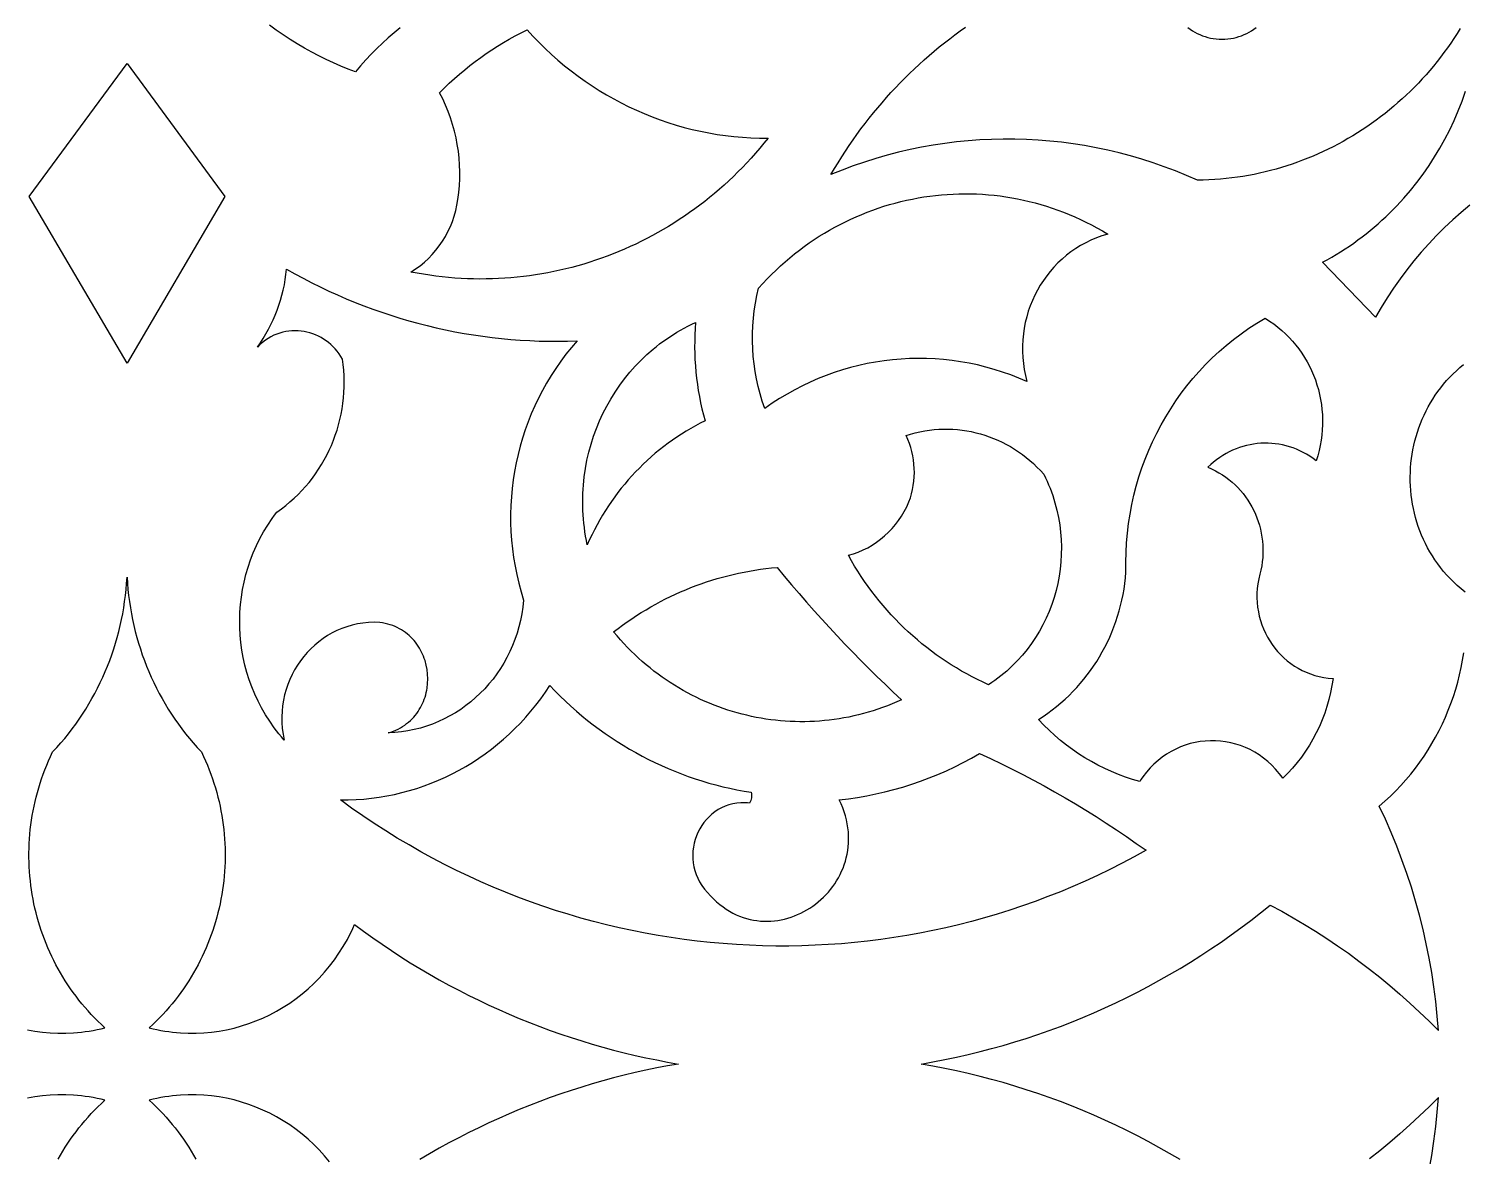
# Model space of a CAD drawing. Extents: x 1908 to 3442, y -299 to 721.
# Drawn here: x 3222.5 to 3283.7, y 213.5 to 261.6 of the extents above; entities that cross this region are included whole.
import ezdxf

# ---------------------------------------------------------------- set-up
doc = ezdxf.new("R2010")
doc.units = 0
doc.layers.add('BITMAP_LAYER', color=18, linetype='CONTINUOUS')

msp = doc.modelspace()

# ---------------------------------------------------------------- linework, layer by layer
at = {"layer": 'BITMAP_LAYER'}
msp.add_lwpolyline([(3226.678, 292.446, 0.414214), (3151.678, 217.446, 0.414214), (3226.678, 142.446, 0.414214), (3301.678, 217.446, 0.414214)], format="xyb", close=True, dxfattribs=at)
for points in [[(3238.334, 261.64), (3238.075, 261.429), (3237.821, 261.211), (3237.573, 260.986), (3237.33, 260.755), (3237.093, 260.517), (3236.861, 260.273), (3236.636, 260.022), (3236.416, 259.766), (3236.109, 259.883), (3235.799, 260.009), (3235.488, 260.145), (3235.177, 260.289), (3234.865, 260.443), (3234.555, 260.606), (3234.246, 260.777), (3233.94, 260.957), (3233.636, 261.145), (3233.337, 261.341), (3233.042, 261.545), (3232.752, 261.757)], [(3283.534, 261.61), (3283.403, 261.4), (3283.269, 261.192), (3283.132, 260.988), (3282.991, 260.787), (3282.847, 260.588), (3282.7, 260.393), (3282.55, 260.201), (3282.397, 260.011), (3282.24, 259.825), (3282.081, 259.642), (3281.918, 259.462), (3281.753, 259.285), (3281.585, 259.111), (3281.414, 258.941), (3281.241, 258.773), (3281.064, 258.61), (3280.885, 258.449), (3280.703, 258.292), (3280.519, 258.138), (3280.333, 257.988), (3280.143, 257.841), (3279.952, 257.698), (3279.758, 257.558), (3279.561, 257.421), (3279.363, 257.289), (3279.162, 257.16), (3278.959, 257.034), (3278.753, 256.913), (3278.546, 256.795), (3278.337, 256.681), (3278.126, 256.57), (3277.912, 256.464), (3277.697, 256.361), (3277.48, 256.262), (3277.261, 256.167), (3277.041, 256.076), (3276.818, 255.989), (3276.594, 255.906), (3276.369, 255.827), (3276.142, 255.753), (3275.913, 255.682), (3275.683, 255.615), (3275.451, 255.553), (3275.218, 255.495), (3274.984, 255.441), (3274.748, 255.391), (3274.512, 255.346), (3274.274, 255.305), (3274.034, 255.268), (3273.794, 255.236), (3273.553, 255.208), (3273.311, 255.185), (3273.068, 255.166), (3272.824, 255.152), (3272.579, 255.143), (3272.333, 255.138), (3271.865, 255.342), (3271.394, 255.534), (3270.919, 255.714), (3270.442, 255.881), (3269.961, 256.035), (3269.477, 256.176), (3268.991, 256.305), (3268.503, 256.421), (3268.012, 256.524), (3267.52, 256.615), (3267.026, 256.692), (3266.531, 256.757), (3266.035, 256.81), (3265.538, 256.85), (3265.04, 256.877), (3264.542, 256.891), (3264.043, 256.892), (3263.545, 256.881), (3263.047, 256.857), (3262.549, 256.82), (3262.052, 256.771), (3261.556, 256.709), (3261.062, 256.634), (3260.569, 256.546), (3260.077, 256.446), (3259.587, 256.332), (3259.1, 256.206), (3258.615, 256.068), (3258.132, 255.916), (3257.652, 255.752), (3257.176, 255.575), (3256.702, 255.385), (3256.851, 255.637), (3257.003, 255.887), (3257.158, 256.134), (3257.316, 256.379), (3257.478, 256.62), (3257.642, 256.859), (3257.81, 257.095), (3257.981, 257.328), (3258.155, 257.558), (3258.332, 257.785), (3258.512, 258.009), (3258.695, 258.23), (3258.881, 258.448), (3259.069, 258.664), (3259.261, 258.876), (3259.455, 259.085), (3259.652, 259.291), (3259.852, 259.494), (3260.054, 259.693), (3260.259, 259.89), (3260.467, 260.083), (3260.677, 260.273), (3260.89, 260.46), (3261.105, 260.643), (3261.322, 260.824), (3261.543, 261.001), (3261.765, 261.174), (3261.99, 261.344), (3262.217, 261.511), (3262.446, 261.675)], [(3271.923, 261.653), (3272.019, 261.582), (3272.118, 261.517), (3272.22, 261.456), (3272.325, 261.4), (3272.432, 261.35), (3272.543, 261.305), (3272.656, 261.265), (3272.772, 261.231), (3272.889, 261.203), (3273.009, 261.181), (3273.131, 261.165), (3273.255, 261.155), (3273.38, 261.152), (3273.505, 261.155), (3273.629, 261.165), (3273.751, 261.181), (3273.871, 261.203), (3273.988, 261.231), (3274.104, 261.265), (3274.217, 261.305), (3274.328, 261.35), (3274.435, 261.4), (3274.54, 261.456), (3274.642, 261.517), (3274.741, 261.582), (3274.837, 261.653)], [(3283.948, 254.078), (3283.579, 253.77), (3283.219, 253.452), (3282.868, 253.122), (3282.528, 252.783), (3282.197, 252.433), (3281.876, 252.073), (3281.565, 251.703), (3281.265, 251.324), (3280.976, 250.935), (3280.697, 250.538), (3280.43, 250.131), (3280.174, 249.716), (3279.93, 249.293), (3277.665, 251.639), (3277.862, 251.747), (3278.057, 251.858), (3278.25, 251.972), (3278.44, 252.089), (3278.627, 252.21), (3278.813, 252.334), (3278.995, 252.461), (3279.175, 252.591), (3279.353, 252.724), (3279.528, 252.86), (3279.7, 252.999), (3279.87, 253.14), (3280.037, 253.285), (3280.202, 253.432), (3280.364, 253.583), (3280.523, 253.735), (3280.832, 254.049), (3281.131, 254.373), (3281.418, 254.706), (3281.694, 255.05), (3281.957, 255.402), (3282.209, 255.764), (3282.448, 256.134), (3282.675, 256.512), (3282.89, 256.898), (3283.091, 257.291), (3283.28, 257.692), (3283.455, 258.099), (3283.617, 258.513), (3283.765, 258.933)], [(3283.746, 237.576), (3283.578, 237.713), (3283.416, 237.854), (3283.26, 237.999), (3283.111, 238.149), (3282.968, 238.302), (3282.832, 238.458), (3282.702, 238.619), (3282.578, 238.782), (3282.461, 238.949), (3282.35, 239.118), (3282.245, 239.291), (3282.147, 239.466), (3282.055, 239.643), (3281.969, 239.823), (3281.889, 240.005), (3281.816, 240.188), (3281.748, 240.374), (3281.687, 240.561), (3281.632, 240.75), (3281.583, 240.94), (3281.54, 241.132), (3281.503, 241.324), (3281.472, 241.517), (3281.447, 241.711), (3281.428, 241.905), (3281.415, 242.1), (3281.408, 242.294), (3281.407, 242.489), (3281.412, 242.684), (3281.422, 242.878), (3281.439, 243.072), (3281.461, 243.265), (3281.489, 243.457), (3281.523, 243.648), (3281.562, 243.839), (3281.608, 244.028), (3281.659, 244.215), (3281.715, 244.401), (3281.778, 244.585), (3281.846, 244.767), (3281.919, 244.947), (3281.998, 245.124), (3282.083, 245.299), (3282.173, 245.472), (3282.269, 245.641), (3282.37, 245.808), (3282.477, 245.972), (3282.589, 246.132), (3282.707, 246.289), (3282.83, 246.443), (3282.959, 246.592), (3283.092, 246.738), (3283.232, 246.879), (3283.376, 247.016), (3283.526, 247.149), (3283.681, 247.278)], [(3222.429, 218.908), (3222.751, 218.85), (3223.076, 218.806), (3223.403, 218.776), (3223.733, 218.761), (3224.065, 218.761), (3224.398, 218.776), (3224.732, 218.807), (3224.899, 218.828), (3225.066, 218.853), (3225.234, 218.882), (3225.401, 218.915), (3225.568, 218.952), (3225.735, 218.993), (3225.585, 219.132), (3225.437, 219.273), (3225.293, 219.417), (3225.153, 219.564), (3225.015, 219.713), (3224.882, 219.865), (3224.752, 220.019), (3224.625, 220.176), (3224.502, 220.335), (3224.383, 220.496), (3224.267, 220.659), (3224.154, 220.825), (3224.045, 220.992), (3223.94, 221.161), (3223.838, 221.333), (3223.74, 221.506), (3223.646, 221.681), (3223.555, 221.858), (3223.468, 222.036), (3223.384, 222.216), (3223.304, 222.397), (3223.228, 222.58), (3223.155, 222.765), (3223.087, 222.951), (3223.022, 223.138), (3222.96, 223.326), (3222.902, 223.515), (3222.849, 223.706), (3222.798, 223.897), (3222.752, 224.09), (3222.709, 224.283), (3222.671, 224.477), (3222.636, 224.672), (3222.604, 224.868), (3222.577, 225.064), (3222.554, 225.261), (3222.534, 225.459), (3222.518, 225.657), (3222.506, 225.855), (3222.498, 226.054), (3222.494, 226.252), (3222.494, 226.452), (3222.498, 226.651), (3222.506, 226.85), (3222.517, 227.049), (3222.533, 227.249), (3222.552, 227.448), (3222.576, 227.647), (3222.604, 227.846), (3222.635, 228.044), (3222.671, 228.242), (3222.71, 228.44), (3222.754, 228.637), (3222.802, 228.833), (3222.854, 229.029), (3222.91, 229.225), (3222.97, 229.419), (3223.034, 229.613), (3223.102, 229.806), (3223.174, 229.998), (3223.251, 230.189), (3223.332, 230.378), (3223.416, 230.567), (3223.505, 230.755), (3223.681, 230.944), (3223.852, 231.138), (3224.018, 231.335), (3224.18, 231.535), (3224.337, 231.739), (3224.489, 231.947), (3224.637, 232.157), (3224.78, 232.371), (3224.918, 232.587), (3225.051, 232.807), (3225.18, 233.03), (3225.303, 233.255), (3225.421, 233.483), (3225.535, 233.714), (3225.643, 233.947), (3225.747, 234.183), (3225.845, 234.421), (3225.938, 234.661), (3226.026, 234.903), (3226.108, 235.148), (3226.186, 235.394), (3226.258, 235.642), (3226.324, 235.893), (3226.385, 236.144), (3226.441, 236.398), (3226.492, 236.653), (3226.537, 236.909), (3226.576, 237.167), (3226.61, 237.426), (3226.638, 237.686), (3226.66, 237.947), (3226.678, 238.209), (3226.695, 237.947), (3226.718, 237.686), (3226.746, 237.426), (3226.78, 237.167), (3226.819, 236.909), (3226.864, 236.653), (3226.914, 236.398), (3226.97, 236.144), (3227.031, 235.893), (3227.098, 235.642), (3227.17, 235.394), (3227.247, 235.148), (3227.33, 234.903), (3227.418, 234.661), (3227.511, 234.421), (3227.609, 234.183), (3227.712, 233.947), (3227.821, 233.714), (3227.934, 233.483), (3228.053, 233.255), (3228.176, 233.03), (3228.304, 232.807), (3228.437, 232.587), (3228.576, 232.371), (3228.718, 232.157), (3228.866, 231.947), (3229.018, 231.739), (3229.176, 231.535), (3229.337, 231.335), (3229.504, 231.138), (3229.675, 230.944), (3229.85, 230.755), (3229.939, 230.567), (3230.024, 230.378), (3230.105, 230.189), (3230.181, 229.998), (3230.254, 229.806), (3230.322, 229.613), (3230.386, 229.419), (3230.446, 229.225), (3230.502, 229.029), (3230.554, 228.833), (3230.601, 228.637), (3230.645, 228.44), (3230.685, 228.242), (3230.72, 228.044), (3230.752, 227.846), (3230.78, 227.647), (3230.803, 227.448), (3230.823, 227.249), (3230.838, 227.049), (3230.85, 226.85), (3230.858, 226.651), (3230.862, 226.452), (3230.861, 226.252), (3230.857, 226.054), (3230.849, 225.855), (3230.837, 225.657), (3230.822, 225.459), (3230.802, 225.261), (3230.778, 225.064), (3230.751, 224.868), (3230.72, 224.672), (3230.685, 224.477), (3230.646, 224.283), (3230.604, 224.09), (3230.557, 223.897), (3230.507, 223.706), (3230.453, 223.515), (3230.395, 223.326), (3230.334, 223.138), (3230.269, 222.951), (3230.2, 222.765), (3230.128, 222.58), (3230.051, 222.397), (3229.971, 222.216), (3229.888, 222.036), (3229.801, 221.858), (3229.71, 221.681), (3229.615, 221.506), (3229.517, 221.333), (3229.416, 221.161), (3229.31, 220.992), (3229.201, 220.825), (3229.089, 220.659), (3228.973, 220.496), (3228.853, 220.335), (3228.73, 220.176), (3228.604, 220.019), (3228.474, 219.865), (3228.34, 219.713), (3228.203, 219.564), (3228.062, 219.417), (3227.918, 219.273), (3227.771, 219.132), (3227.62, 218.993), (3227.787, 218.952), (3227.954, 218.915), (3228.122, 218.882), (3228.289, 218.853), (3228.456, 218.828), (3228.624, 218.807), (3228.958, 218.776), (3229.291, 218.761), (3229.622, 218.761), (3229.952, 218.776), (3230.28, 218.806), (3230.605, 218.85), (3230.927, 218.908), (3231.245, 218.981), (3231.56, 219.068), (3231.87, 219.168), (3232.175, 219.281), (3232.476, 219.408), (3232.77, 219.548), (3233.059, 219.701), (3233.341, 219.867), (3233.617, 220.045), (3233.885, 220.235), (3234.145, 220.437), (3234.398, 220.651), (3234.642, 220.876), (3234.877, 221.113), (3235.102, 221.361), (3235.318, 221.62), (3235.523, 221.889), (3235.718, 222.169), (3235.902, 222.46), (3236.074, 222.76), (3236.156, 222.914), (3236.234, 223.071), (3236.31, 223.229), (3236.383, 223.391), (3236.77, 223.105), (3237.161, 222.825), (3237.555, 222.551), (3237.953, 222.284), (3238.354, 222.023), (3238.758, 221.768), (3239.166, 221.52), (3239.577, 221.278), (3239.991, 221.042), (3240.408, 220.813), (3240.828, 220.59), (3241.251, 220.374), (3241.676, 220.165), (3242.104, 219.961), (3242.535, 219.765), (3242.969, 219.575), (3243.405, 219.391), (3243.843, 219.214), (3244.284, 219.044), (3244.727, 218.88), (3245.173, 218.723), (3245.62, 218.573), (3246.07, 218.43), (3246.522, 218.293), (3246.975, 218.163), (3247.431, 218.04), (3247.888, 217.924), (3248.347, 217.815), (3248.807, 217.712), (3249.27, 217.617), (3249.733, 217.528), (3250.198, 217.446), (3249.733, 217.364), (3249.27, 217.276), (3248.807, 217.18), (3248.347, 217.078), (3247.888, 216.969), (3247.431, 216.852), (3246.975, 216.729), (3246.522, 216.599), (3246.07, 216.463), (3245.62, 216.319), (3245.173, 216.169), (3244.727, 216.012), (3244.284, 215.849), (3243.843, 215.679), (3243.405, 215.502), (3242.969, 215.318), (3242.535, 215.128), (3242.104, 214.931), (3241.676, 214.728), (3241.251, 214.518), (3240.828, 214.302), (3240.408, 214.08), (3239.991, 213.85), (3239.577, 213.615), (3239.166, 213.373)], [(3271.589, 213.371), (3271.142, 213.633), (3270.691, 213.889), (3270.237, 214.137), (3269.779, 214.377), (3269.318, 214.609), (3268.854, 214.834), (3268.386, 215.051), (3267.916, 215.26), (3267.442, 215.462), (3266.965, 215.656), (3266.486, 215.841), (3266.004, 216.019), (3265.519, 216.189), (3265.031, 216.351), (3264.541, 216.505), (3264.049, 216.651), (3263.555, 216.789), (3263.058, 216.919), (3262.559, 217.041), (3262.059, 217.154), (3261.556, 217.26), (3261.052, 217.357), (3260.545, 217.446), (3261.052, 217.536), (3261.556, 217.633), (3262.059, 217.738), (3262.559, 217.852), (3263.058, 217.974), (3263.555, 218.103), (3264.049, 218.241), (3264.541, 218.387), (3265.031, 218.541), (3265.519, 218.703), (3266.004, 218.873), (3266.486, 219.051), (3266.965, 219.237), (3267.442, 219.431), (3267.916, 219.632), (3268.386, 219.842), (3268.854, 220.059), (3269.318, 220.283), (3269.779, 220.516), (3270.237, 220.756), (3270.691, 221.004), (3271.142, 221.259), (3271.589, 221.522), (3272.032, 221.793), (3272.472, 222.071), (3272.907, 222.356), (3273.339, 222.649), (3273.766, 222.949), (3274.189, 223.257), (3274.608, 223.572), (3275.023, 223.894), (3275.433, 224.224), (3275.926, 223.959), (3276.414, 223.684), (3276.897, 223.4), (3277.374, 223.106), (3277.845, 222.803), (3278.31, 222.49), (3278.769, 222.168), (3279.222, 221.837), (3279.669, 221.497), (3280.109, 221.148), (3280.543, 220.79), (3280.97, 220.423), (3281.39, 220.047), (3281.803, 219.663), (3282.209, 219.27), (3282.608, 218.869), (3282.559, 219.493), (3282.495, 220.116), (3282.416, 220.735), (3282.323, 221.352), (3282.215, 221.966), (3282.092, 222.577), (3281.955, 223.184), (3281.804, 223.788), (3281.638, 224.388), (3281.458, 224.983), (3281.264, 225.573), (3281.056, 226.159), (3280.834, 226.74), (3280.598, 227.315), (3280.348, 227.884), (3280.084, 228.448), (3280.327, 228.658), (3280.562, 228.876), (3280.79, 229.1), (3281.011, 229.33), (3281.224, 229.567), (3281.429, 229.81), (3281.626, 230.06), (3281.815, 230.314), (3281.996, 230.574), (3282.169, 230.84), (3282.334, 231.11), (3282.491, 231.386), (3282.639, 231.666), (3282.779, 231.95), (3282.91, 232.238), (3283.032, 232.531), (3283.146, 232.827), (3283.251, 233.127), (3283.347, 233.43), (3283.434, 233.736), (3283.512, 234.045), (3283.581, 234.357), (3283.64, 234.672), (3283.691, 234.988)], [(3223.74, 213.387), (3223.838, 213.56), (3223.94, 213.731), (3224.045, 213.901), (3224.154, 214.068), (3224.267, 214.234), (3224.383, 214.397), (3224.502, 214.558), (3224.625, 214.717), (3224.752, 214.873), (3224.882, 215.028), (3225.015, 215.179), (3225.153, 215.329), (3225.293, 215.475), (3225.437, 215.62), (3225.585, 215.761), (3225.735, 215.9), (3225.568, 215.941), (3225.401, 215.978), (3225.234, 216.011), (3225.066, 216.04), (3224.899, 216.065), (3224.732, 216.086), (3224.398, 216.116), (3224.065, 216.132), (3223.733, 216.132), (3223.403, 216.117), (3223.076, 216.087), (3222.751, 216.043), (3222.429, 215.984)], [(3235.318, 213.273), (3235.102, 213.532), (3234.877, 213.78), (3234.642, 214.017), (3234.398, 214.242), (3234.145, 214.456), (3233.885, 214.658), (3233.617, 214.848), (3233.341, 215.026), (3233.059, 215.192), (3232.77, 215.344), (3232.476, 215.484), (3232.175, 215.611), (3231.87, 215.725), (3231.56, 215.825), (3231.245, 215.912), (3230.927, 215.984), (3230.605, 216.043), (3230.28, 216.087), (3229.952, 216.117), (3229.622, 216.132), (3229.291, 216.132), (3228.958, 216.116), (3228.624, 216.086), (3228.456, 216.065), (3228.289, 216.04), (3228.122, 216.011), (3227.954, 215.978), (3227.787, 215.941), (3227.62, 215.9), (3227.771, 215.761), (3227.918, 215.62), (3228.062, 215.475), (3228.203, 215.329), (3228.34, 215.179), (3228.474, 215.028), (3228.604, 214.873), (3228.73, 214.717), (3228.853, 214.558), (3228.973, 214.397), (3229.089, 214.234), (3229.201, 214.068), (3229.31, 213.901), (3229.416, 213.731), (3229.517, 213.56), (3229.615, 213.387)], [(3282.215, 212.926), (3282.323, 213.541), (3282.416, 214.158), (3282.495, 214.777), (3282.559, 215.399), (3282.608, 216.023), (3282.209, 215.622), (3281.803, 215.23), (3281.39, 214.845), (3280.97, 214.47), (3280.543, 214.103), (3280.109, 213.745), (3279.669, 213.396)]]:
    msp.add_lwpolyline(points, dxfattribs=at)
for points in [[(3243.992, 261.283), (3244.25, 261.016), (3244.513, 260.757), (3244.782, 260.506), (3245.057, 260.262), (3245.338, 260.026), (3245.624, 259.799), (3245.915, 259.579), (3246.211, 259.368), (3246.511, 259.165), (3246.817, 258.97), (3247.127, 258.783), (3247.441, 258.605), (3247.76, 258.436), (3248.082, 258.275), (3248.409, 258.123), (3248.739, 257.979), (3249.073, 257.845), (3249.41, 257.719), (3249.75, 257.603), (3250.093, 257.495), (3250.439, 257.396), (3250.787, 257.307), (3251.139, 257.227), (3251.492, 257.157), (3251.848, 257.096), (3252.206, 257.044), (3252.565, 257.002), (3252.926, 256.97), (3253.289, 256.947), (3253.653, 256.934), (3254.018, 256.931), (3253.844, 256.715), (3253.667, 256.502), (3253.487, 256.293), (3253.304, 256.087), (3253.118, 255.885), (3252.928, 255.687), (3252.736, 255.493), (3252.542, 255.302), (3252.344, 255.115), (3252.144, 254.932), (3251.941, 254.753), (3251.735, 254.577), (3251.527, 254.405), (3251.317, 254.238), (3251.104, 254.074), (3250.888, 253.914), (3250.671, 253.758), (3250.451, 253.606), (3250.229, 253.458), (3250.004, 253.313), (3249.778, 253.173), (3249.549, 253.037), (3249.318, 252.905), (3249.086, 252.777), (3248.851, 252.653), (3248.615, 252.534), (3248.377, 252.418), (3248.137, 252.307), (3247.896, 252.199), (3247.652, 252.096), (3247.408, 251.997), (3247.161, 251.903), (3246.913, 251.812), (3246.664, 251.726), (3246.414, 251.644), (3246.162, 251.567), (3245.908, 251.493), (3245.654, 251.424), (3245.398, 251.36), (3245.142, 251.3), (3244.884, 251.244), (3244.625, 251.193), (3244.365, 251.146), (3244.105, 251.104), (3243.843, 251.066), (3243.581, 251.032), (3243.318, 251.004), (3243.054, 250.979), (3242.79, 250.96), (3242.525, 250.944), (3242.259, 250.934), (3241.993, 250.928), (3241.727, 250.927), (3241.46, 250.93), (3241.193, 250.938), (3240.926, 250.951), (3240.659, 250.968), (3240.391, 250.991), (3240.123, 251.018), (3239.855, 251.05), (3239.587, 251.086), (3239.32, 251.128), (3239.052, 251.174), (3238.784, 251.225), (3238.985, 251.354), (3239.177, 251.494), (3239.36, 251.645), (3239.534, 251.805), (3239.698, 251.974), (3239.853, 252.153), (3239.997, 252.34), (3240.131, 252.535), (3240.255, 252.737), (3240.367, 252.947), (3240.467, 253.162), (3240.556, 253.384), (3240.634, 253.612), (3240.698, 253.844), (3240.75, 254.081), (3240.789, 254.323), (3240.828, 254.616), (3240.854, 254.911), (3240.868, 255.205), (3240.871, 255.499), (3240.862, 255.792), (3240.841, 256.085), (3240.809, 256.376), (3240.765, 256.665), (3240.71, 256.952), (3240.643, 257.237), (3240.565, 257.519), (3240.476, 257.798), (3240.375, 258.073), (3240.264, 258.344), (3240.141, 258.611), (3240.007, 258.873), (3240.214, 259.078), (3240.424, 259.278), (3240.639, 259.473), (3240.857, 259.664), (3241.079, 259.85), (3241.304, 260.03), (3241.533, 260.206), (3241.766, 260.377), (3242.002, 260.543), (3242.241, 260.704), (3242.483, 260.86), (3242.729, 261.01), (3242.977, 261.155), (3243.229, 261.295), (3243.484, 261.429), (3243.741, 261.558)], [(3230.853, 254.443), (3226.678, 247.332), (3222.502, 254.443), (3226.678, 260.119)], [(3262.661, 254.561), (3262.912, 254.553), (3263.163, 254.54), (3263.413, 254.522), (3263.664, 254.498), (3263.914, 254.468), (3264.164, 254.433), (3264.413, 254.393), (3264.662, 254.346), (3264.911, 254.295), (3265.158, 254.238), (3265.405, 254.175), (3265.651, 254.106), (3265.896, 254.032), (3266.14, 253.953), (3266.383, 253.868), (3266.625, 253.777), (3266.865, 253.68), (3267.105, 253.578), (3267.342, 253.47), (3267.578, 253.356), (3267.813, 253.237), (3268.045, 253.112), (3268.276, 252.981), (3268.505, 252.845), (3268.26, 252.77), (3268.022, 252.684), (3267.79, 252.586), (3267.566, 252.477), (3267.349, 252.358), (3267.139, 252.228), (3266.937, 252.088), (3266.743, 251.938), (3266.557, 251.779), (3266.38, 251.612), (3266.211, 251.436), (3266.052, 251.253), (3265.901, 251.062), (3265.76, 250.864), (3265.628, 250.659), (3265.506, 250.448), (3265.394, 250.231), (3265.292, 250.008), (3265.2, 249.781), (3265.119, 249.549), (3265.049, 249.313), (3264.991, 249.073), (3264.943, 248.829), (3264.907, 248.583), (3264.883, 248.333), (3264.871, 248.082), (3264.871, 247.829), (3264.883, 247.575), (3264.908, 247.319), (3264.946, 247.063), (3264.997, 246.807), (3265.062, 246.551), (3264.716, 246.7), (3264.368, 246.836), (3264.017, 246.96), (3263.663, 247.072), (3263.307, 247.172), (3262.949, 247.26), (3262.59, 247.336), (3262.229, 247.4), (3261.867, 247.452), (3261.505, 247.493), (3261.142, 247.521), (3260.778, 247.537), (3260.415, 247.541), (3260.052, 247.534), (3259.689, 247.515), (3259.327, 247.484), (3258.967, 247.441), (3258.607, 247.387), (3258.25, 247.32), (3257.894, 247.243), (3257.541, 247.153), (3257.19, 247.052), (3256.842, 246.94), (3256.497, 246.815), (3256.155, 246.68), (3255.817, 246.533), (3255.483, 246.374), (3255.153, 246.204), (3254.827, 246.022), (3254.506, 245.83), (3254.19, 245.625), (3253.879, 245.41), (3253.773, 245.719), (3253.679, 246.031), (3253.596, 246.346), (3253.526, 246.664), (3253.467, 246.984), (3253.42, 247.305), (3253.386, 247.628), (3253.363, 247.952), (3253.352, 248.277), (3253.354, 248.602), (3253.367, 248.927), (3253.393, 249.251), (3253.43, 249.575), (3253.48, 249.897), (3253.542, 250.218), (3253.616, 250.537), (3253.796, 250.737), (3253.98, 250.932), (3254.167, 251.122), (3254.358, 251.307), (3254.551, 251.488), (3254.748, 251.663), (3254.948, 251.833), (3255.15, 251.998), (3255.356, 252.159), (3255.564, 252.314), (3255.775, 252.464), (3255.988, 252.609), (3256.204, 252.749), (3256.423, 252.884), (3256.643, 253.013), (3256.866, 253.138), (3257.091, 253.258), (3257.318, 253.372), (3257.547, 253.481), (3257.778, 253.585), (3258.011, 253.684), (3258.245, 253.778), (3258.481, 253.866), (3258.719, 253.95), (3258.958, 254.028), (3259.199, 254.1), (3259.44, 254.168), (3259.683, 254.23), (3259.927, 254.287), (3260.172, 254.339), (3260.418, 254.385), (3260.665, 254.426), (3260.913, 254.462), (3261.161, 254.492), (3261.41, 254.517), (3261.66, 254.537), (3261.91, 254.551), (3262.16, 254.559), (3262.41, 254.563)], [(3233.837, 251.15), (3234.196, 250.956), (3234.558, 250.768), (3234.922, 250.587), (3235.289, 250.413), (3235.659, 250.245), (3236.031, 250.084), (3236.405, 249.929), (3236.782, 249.782), (3237.161, 249.641), (3237.542, 249.506), (3237.925, 249.379), (3238.31, 249.258), (3238.696, 249.145), (3239.085, 249.038), (3239.475, 248.938), (3239.867, 248.845), (3240.26, 248.758), (3240.655, 248.679), (3241.051, 248.607), (3241.448, 248.542), (3241.847, 248.483), (3242.246, 248.432), (3242.647, 248.388), (3243.048, 248.351), (3243.45, 248.321), (3243.853, 248.298), (3244.257, 248.282), (3244.661, 248.273), (3245.065, 248.272), (3245.47, 248.277), (3245.876, 248.29), (3245.632, 248.007), (3245.4, 247.717), (3245.177, 247.42), (3244.966, 247.116), (3244.764, 246.807), (3244.574, 246.491), (3244.395, 246.17), (3244.226, 245.844), (3244.068, 245.513), (3243.921, 245.177), (3243.785, 244.837), (3243.661, 244.493), (3243.547, 244.145), (3243.445, 243.793), (3243.354, 243.439), (3243.274, 243.081), (3243.206, 242.722), (3243.149, 242.36), (3243.104, 241.996), (3243.07, 241.63), (3243.048, 241.263), (3243.038, 240.895), (3243.04, 240.526), (3243.053, 240.157), (3243.078, 239.788), (3243.115, 239.419), (3243.165, 239.051), (3243.226, 238.683), (3243.3, 238.317), (3243.385, 237.951), (3243.483, 237.588), (3243.594, 237.227), (3243.563, 236.935), (3243.519, 236.648), (3243.463, 236.366), (3243.395, 236.088), (3243.315, 235.816), (3243.223, 235.55), (3243.121, 235.289), (3243.007, 235.035), (3242.883, 234.787), (3242.749, 234.546), (3242.605, 234.312), (3242.451, 234.085), (3242.287, 233.866), (3242.115, 233.655), (3241.934, 233.452), (3241.744, 233.258), (3241.547, 233.073), (3241.341, 232.897), (3241.128, 232.73), (3240.908, 232.573), (3240.681, 232.427), (3240.448, 232.29), (3240.208, 232.165), (3239.962, 232.05), (3239.71, 231.947), (3239.453, 231.855), (3239.191, 231.775), (3238.925, 231.707), (3238.654, 231.652), (3238.378, 231.609), (3238.099, 231.58), (3237.816, 231.564), (3237.929, 231.6), (3238.037, 231.64), (3238.141, 231.685), (3238.242, 231.733), (3238.338, 231.785), (3238.431, 231.84), (3238.52, 231.899), (3238.604, 231.962), (3238.685, 232.027), (3238.762, 232.095), (3238.835, 232.167), (3238.905, 232.241), (3238.97, 232.317), (3239.032, 232.396), (3239.089, 232.478), (3239.143, 232.561), (3239.193, 232.647), (3239.24, 232.734), (3239.282, 232.823), (3239.321, 232.914), (3239.356, 233.006), (3239.387, 233.099), (3239.415, 233.194), (3239.439, 233.289), (3239.459, 233.386), (3239.475, 233.483), (3239.497, 233.678), (3239.504, 233.875), (3239.496, 234.072), (3239.474, 234.268), (3239.438, 234.461), (3239.387, 234.651), (3239.356, 234.744), (3239.322, 234.836), (3239.284, 234.927), (3239.242, 235.016), (3239.197, 235.103), (3239.149, 235.188), (3239.097, 235.271), (3239.042, 235.353), (3238.983, 235.431), (3238.92, 235.508), (3238.854, 235.582), (3238.785, 235.653), (3238.712, 235.721), (3238.636, 235.786), (3238.557, 235.848), (3238.474, 235.906), (3238.387, 235.961), (3238.298, 236.013), (3238.204, 236.061), (3238.108, 236.105), (3238.008, 236.145), (3237.905, 236.18), (3237.799, 236.212), (3237.689, 236.239), (3237.576, 236.261), (3237.459, 236.278), (3237.214, 236.285), (3236.974, 236.276), (3236.737, 236.252), (3236.505, 236.215), (3236.277, 236.163), (3236.056, 236.099), (3235.839, 236.021), (3235.629, 235.932), (3235.426, 235.83), (3235.229, 235.717), (3235.04, 235.593), (3234.857, 235.459), (3234.683, 235.314), (3234.518, 235.16), (3234.361, 234.997), (3234.213, 234.825), (3234.074, 234.645), (3233.945, 234.457), (3233.826, 234.262), (3233.718, 234.059), (3233.621, 233.851), (3233.535, 233.637), (3233.461, 233.417), (3233.399, 233.192), (3233.349, 232.962), (3233.312, 232.728), (3233.288, 232.491), (3233.277, 232.251), (3233.28, 232.007), (3233.298, 231.762), (3233.33, 231.514), (3233.377, 231.265), (3233.266, 231.394), (3233.159, 231.524), (3232.954, 231.791), (3232.762, 232.065), (3232.583, 232.345), (3232.418, 232.632), (3232.266, 232.925), (3232.127, 233.223), (3232.002, 233.526), (3231.891, 233.834), (3231.793, 234.145), (3231.708, 234.459), (3231.637, 234.777), (3231.579, 235.097), (3231.535, 235.419), (3231.504, 235.742), (3231.487, 236.066), (3231.483, 236.391), (3231.493, 236.715), (3231.517, 237.04), (3231.554, 237.363), (3231.605, 237.684), (3231.669, 238.004), (3231.747, 238.321), (3231.839, 238.636), (3231.944, 238.947), (3232.063, 239.254), (3232.196, 239.556), (3232.343, 239.854), (3232.503, 240.146), (3232.677, 240.433), (3232.865, 240.713), (3232.964, 240.85), (3233.066, 240.986), (3233.26, 241.123), (3233.447, 241.267), (3233.628, 241.417), (3233.803, 241.573), (3233.972, 241.734), (3234.135, 241.901), (3234.291, 242.074), (3234.441, 242.252), (3234.584, 242.434), (3234.72, 242.622), (3234.85, 242.813), (3234.973, 243.01), (3235.088, 243.21), (3235.197, 243.414), (3235.299, 243.622), (3235.394, 243.833), (3235.481, 244.048), (3235.561, 244.265), (3235.634, 244.486), (3235.699, 244.709), (3235.757, 244.934), (3235.807, 245.162), (3235.849, 245.391), (3235.883, 245.622), (3235.91, 245.855), (3235.928, 246.09), (3235.939, 246.325), (3235.941, 246.561), (3235.935, 246.798), (3235.921, 247.036), (3235.898, 247.274), (3235.867, 247.512), (3235.799, 247.628), (3235.725, 247.739), (3235.646, 247.845), (3235.561, 247.945), (3235.47, 248.04), (3235.375, 248.13), (3235.276, 248.214), (3235.172, 248.292), (3235.064, 248.364), (3234.953, 248.43), (3234.838, 248.489), (3234.721, 248.542), (3234.6, 248.589), (3234.478, 248.628), (3234.353, 248.661), (3234.227, 248.687), (3234.1, 248.706), (3233.971, 248.717), (3233.842, 248.721), (3233.712, 248.717), (3233.582, 248.705), (3233.452, 248.686), (3233.323, 248.658), (3233.195, 248.622), (3233.068, 248.578), (3232.942, 248.525), (3232.818, 248.464), (3232.696, 248.393), (3232.577, 248.314), (3232.46, 248.226), (3232.347, 248.129), (3232.236, 248.022), (3232.366, 248.205), (3232.488, 248.393), (3232.604, 248.585), (3232.713, 248.781), (3232.816, 248.98), (3232.912, 249.182), (3233.001, 249.388), (3233.083, 249.597), (3233.158, 249.808), (3233.226, 250.022), (3233.287, 250.239), (3233.34, 250.458), (3233.387, 250.679), (3233.426, 250.901), (3233.457, 251.126), (3233.481, 251.351)], [(3250.909, 248.812), (3250.895, 248.547), (3250.888, 248.282), (3250.886, 248.017), (3250.891, 247.752), (3250.901, 247.487), (3250.918, 247.223), (3250.94, 246.959), (3250.968, 246.696), (3251.003, 246.434), (3251.043, 246.172), (3251.089, 245.912), (3251.142, 245.652), (3251.2, 245.394), (3251.264, 245.137), (3251.333, 244.881), (3251.126, 244.777), (3250.921, 244.668), (3250.719, 244.554), (3250.52, 244.436), (3250.324, 244.314), (3250.13, 244.187), (3249.94, 244.057), (3249.752, 243.922), (3249.568, 243.783), (3249.387, 243.64), (3249.208, 243.493), (3249.034, 243.342), (3248.862, 243.187), (3248.694, 243.028), (3248.529, 242.866), (3248.368, 242.7), (3248.21, 242.53), (3248.056, 242.357), (3247.906, 242.18), (3247.759, 242), (3247.616, 241.817), (3247.477, 241.63), (3247.342, 241.44), (3247.21, 241.247), (3247.083, 241.051), (3246.96, 240.851), (3246.841, 240.649), (3246.726, 240.444), (3246.615, 240.236), (3246.509, 240.025), (3246.407, 239.811), (3246.309, 239.594), (3246.272, 239.777), (3246.238, 239.96), (3246.209, 240.143), (3246.183, 240.325), (3246.162, 240.508), (3246.144, 240.691), (3246.13, 240.873), (3246.12, 241.055), (3246.114, 241.236), (3246.112, 241.418), (3246.114, 241.598), (3246.119, 241.779), (3246.128, 241.958), (3246.141, 242.137), (3246.178, 242.494), (3246.229, 242.847), (3246.295, 243.196), (3246.375, 243.541), (3246.469, 243.882), (3246.576, 244.218), (3246.697, 244.549), (3246.831, 244.874), (3246.978, 245.193), (3247.138, 245.505), (3247.311, 245.809), (3247.496, 246.107), (3247.693, 246.396), (3247.902, 246.676), (3248.123, 246.948), (3248.355, 247.211), (3248.599, 247.463), (3248.853, 247.705), (3249.119, 247.937), (3249.256, 248.049), (3249.395, 248.158), (3249.537, 248.263), (3249.682, 248.366), (3249.829, 248.466), (3249.979, 248.563), (3250.131, 248.657), (3250.285, 248.748), (3250.443, 248.835), (3250.602, 248.919), (3250.764, 249), (3250.928, 249.077)], [(3275.405, 249.136), (3275.586, 249.01), (3275.76, 248.877), (3275.927, 248.737), (3276.087, 248.59), (3276.241, 248.437), (3276.387, 248.277), (3276.525, 248.112), (3276.657, 247.942), (3276.78, 247.766), (3276.897, 247.586), (3277.005, 247.401), (3277.106, 247.211), (3277.198, 247.018), (3277.283, 246.821), (3277.36, 246.62), (3277.428, 246.416), (3277.488, 246.21), (3277.539, 246.001), (3277.582, 245.789), (3277.617, 245.576), (3277.642, 245.36), (3277.659, 245.144), (3277.667, 244.926), (3277.666, 244.707), (3277.655, 244.488), (3277.636, 244.268), (3277.607, 244.048), (3277.568, 243.829), (3277.52, 243.61), (3277.463, 243.392), (3277.395, 243.176), (3277.263, 243.275), (3277.127, 243.367), (3276.989, 243.453), (3276.848, 243.531), (3276.704, 243.602), (3276.559, 243.666), (3276.411, 243.722), (3276.262, 243.772), (3276.111, 243.815), (3275.959, 243.851), (3275.807, 243.88), (3275.653, 243.902), (3275.499, 243.917), (3275.344, 243.925), (3275.19, 243.926), (3275.035, 243.92), (3274.881, 243.907), (3274.728, 243.887), (3274.576, 243.861), (3274.424, 243.827), (3274.274, 243.787), (3274.126, 243.74), (3273.979, 243.686), (3273.834, 243.625), (3273.691, 243.558), (3273.551, 243.483), (3273.414, 243.402), (3273.28, 243.314), (3273.148, 243.22), (3273.02, 243.118), (3272.896, 243.01), (3272.776, 242.896), (3272.938, 242.826), (3273.096, 242.749), (3273.249, 242.665), (3273.397, 242.575), (3273.539, 242.478), (3273.676, 242.375), (3273.808, 242.266), (3273.935, 242.151), (3274.055, 242.031), (3274.17, 241.906), (3274.279, 241.775), (3274.382, 241.64), (3274.479, 241.501), (3274.57, 241.357), (3274.654, 241.21), (3274.732, 241.059), (3274.803, 240.904), (3274.867, 240.746), (3274.925, 240.585), (3274.975, 240.422), (3275.019, 240.256), (3275.055, 240.088), (3275.084, 239.917), (3275.105, 239.745), (3275.119, 239.572), (3275.125, 239.397), (3275.124, 239.222), (3275.114, 239.045), (3275.096, 238.869), (3275.071, 238.692), (3275.036, 238.514), (3274.994, 238.338), (3274.945, 238.134), (3274.909, 237.93), (3274.884, 237.727), (3274.871, 237.526), (3274.87, 237.326), (3274.879, 237.127), (3274.899, 236.932), (3274.93, 236.738), (3274.97, 236.548), (3275.021, 236.362), (3275.082, 236.179), (3275.151, 236), (3275.23, 235.826), (3275.318, 235.657), (3275.415, 235.493), (3275.52, 235.335), (3275.633, 235.183), (3275.753, 235.038), (3275.882, 234.899), (3276.017, 234.768), (3276.16, 234.644), (3276.309, 234.528), (3276.465, 234.421), (3276.627, 234.322), (3276.795, 234.233), (3276.969, 234.153), (3277.148, 234.083), (3277.333, 234.023), (3277.522, 233.973), (3277.716, 233.935), (3277.914, 233.908), (3278.117, 233.893), (3278.07, 233.588), (3278.01, 233.287), (3277.938, 232.989), (3277.854, 232.695), (3277.758, 232.406), (3277.65, 232.122), (3277.531, 231.843), (3277.4, 231.569), (3277.259, 231.302), (3277.106, 231.041), (3276.942, 230.787), (3276.768, 230.54), (3276.584, 230.301), (3276.389, 230.069), (3276.184, 229.846), (3275.969, 229.632), (3275.897, 229.733), (3275.823, 229.831), (3275.746, 229.925), (3275.667, 230.016), (3275.503, 230.189), (3275.332, 230.348), (3275.153, 230.494), (3274.967, 230.627), (3274.775, 230.747), (3274.578, 230.854), (3274.377, 230.947), (3274.171, 231.027), (3273.962, 231.094), (3273.75, 231.148), (3273.535, 231.189), (3273.319, 231.217), (3273.102, 231.232), (3272.885, 231.233), (3272.668, 231.222), (3272.452, 231.198), (3272.238, 231.16), (3272.025, 231.11), (3271.815, 231.046), (3271.609, 230.97), (3271.407, 230.881), (3271.209, 230.778), (3271.017, 230.663), (3270.831, 230.535), (3270.651, 230.394), (3270.478, 230.24), (3270.313, 230.073), (3270.156, 229.893), (3270.009, 229.701), (3269.938, 229.6), (3269.871, 229.495), (3269.563, 229.584), (3269.26, 229.684), (3268.96, 229.795), (3268.665, 229.916), (3268.375, 230.048), (3268.089, 230.19), (3267.808, 230.342), (3267.533, 230.504), (3267.264, 230.676), (3267, 230.857), (3266.743, 231.049), (3266.492, 231.249), (3266.247, 231.459), (3266.01, 231.678), (3265.779, 231.905), (3265.556, 232.142), (3265.755, 232.271), (3265.95, 232.406), (3266.141, 232.547), (3266.326, 232.692), (3266.507, 232.844), (3266.683, 233), (3266.854, 233.161), (3267.02, 233.327), (3267.181, 233.498), (3267.336, 233.674), (3267.487, 233.854), (3267.632, 234.038), (3267.771, 234.227), (3267.905, 234.42), (3268.034, 234.616), (3268.156, 234.817), (3268.274, 235.021), (3268.385, 235.228), (3268.49, 235.439), (3268.589, 235.653), (3268.683, 235.871), (3268.77, 236.091), (3268.85, 236.314), (3268.925, 236.54), (3268.993, 236.768), (3269.055, 236.999), (3269.11, 237.232), (3269.158, 237.468), (3269.2, 237.705), (3269.235, 237.944), (3269.263, 238.185), (3269.284, 238.428), (3269.278, 238.847), (3269.287, 239.263), (3269.309, 239.677), (3269.345, 240.089), (3269.394, 240.498), (3269.457, 240.903), (3269.533, 241.304), (3269.622, 241.702), (3269.724, 242.096), (3269.838, 242.484), (3269.965, 242.868), (3270.105, 243.247), (3270.256, 243.621), (3270.42, 243.988), (3270.595, 244.35), (3270.782, 244.705), (3270.98, 245.053), (3271.19, 245.394), (3271.411, 245.728), (3271.643, 246.054), (3271.885, 246.372), (3272.139, 246.682), (3272.402, 246.984), (3272.676, 247.276), (3272.96, 247.559), (3273.254, 247.832), (3273.558, 248.096), (3273.871, 248.35), (3274.194, 248.593), (3274.526, 248.825), (3274.867, 249.046), (3275.217, 249.255)], [(3261.699, 244.525), (3261.898, 244.518), (3262.097, 244.503), (3262.295, 244.481), (3262.491, 244.452), (3262.687, 244.416), (3262.881, 244.373), (3263.073, 244.322), (3263.263, 244.265), (3263.452, 244.201), (3263.638, 244.129), (3263.822, 244.052), (3264.003, 243.967), (3264.182, 243.875), (3264.357, 243.777), (3264.53, 243.673), (3264.699, 243.561), (3264.865, 243.443), (3265.027, 243.319), (3265.185, 243.189), (3265.339, 243.052), (3265.488, 242.908), (3265.634, 242.759), (3265.775, 242.603), (3265.848, 242.454), (3265.917, 242.304), (3265.983, 242.153), (3266.045, 242.001), (3266.103, 241.848), (3266.157, 241.694), (3266.208, 241.54), (3266.254, 241.385), (3266.337, 241.074), (3266.404, 240.76), (3266.458, 240.445), (3266.496, 240.13), (3266.52, 239.814), (3266.53, 239.498), (3266.526, 239.183), (3266.508, 238.869), (3266.477, 238.557), (3266.431, 238.247), (3266.372, 237.94), (3266.3, 237.636), (3266.214, 237.336), (3266.115, 237.04), (3266.003, 236.749), (3265.879, 236.463), (3265.741, 236.183), (3265.591, 235.909), (3265.428, 235.641), (3265.253, 235.381), (3265.066, 235.129), (3264.867, 234.885), (3264.656, 234.65), (3264.433, 234.424), (3264.198, 234.208), (3264.076, 234.104), (3263.951, 234.003), (3263.824, 233.904), (3263.694, 233.808), (3263.561, 233.714), (3263.425, 233.624), (3263.19, 233.731), (3262.957, 233.843), (3262.727, 233.959), (3262.5, 234.081), (3262.275, 234.206), (3262.053, 234.337), (3261.834, 234.471), (3261.618, 234.611), (3261.405, 234.754), (3261.195, 234.902), (3260.988, 235.054), (3260.784, 235.211), (3260.583, 235.371), (3260.385, 235.536), (3260.191, 235.705), (3260, 235.878), (3259.812, 236.054), (3259.628, 236.235), (3259.447, 236.419), (3259.27, 236.608), (3259.096, 236.8), (3258.927, 236.995), (3258.761, 237.194), (3258.598, 237.397), (3258.44, 237.604), (3258.286, 237.814), (3258.135, 238.027), (3257.989, 238.243), (3257.846, 238.463), (3257.708, 238.686), (3257.574, 238.913), (3257.445, 239.142), (3257.658, 239.206), (3257.867, 239.282), (3258.07, 239.369), (3258.268, 239.468), (3258.459, 239.579), (3258.643, 239.699), (3258.82, 239.831), (3258.99, 239.972), (3259.152, 240.123), (3259.305, 240.283), (3259.45, 240.452), (3259.585, 240.63), (3259.711, 240.816), (3259.827, 241.01), (3259.932, 241.211), (3260.027, 241.42), (3260.088, 241.593), (3260.139, 241.77), (3260.181, 241.947), (3260.214, 242.127), (3260.238, 242.307), (3260.253, 242.488), (3260.258, 242.67), (3260.255, 242.851), (3260.242, 243.032), (3260.221, 243.212), (3260.19, 243.391), (3260.151, 243.568), (3260.102, 243.744), (3260.045, 243.917), (3259.978, 244.088), (3259.903, 244.255), (3260.1, 244.316), (3260.299, 244.369), (3260.498, 244.414), (3260.698, 244.451), (3260.898, 244.481), (3261.098, 244.503), (3261.299, 244.518), (3261.499, 244.525)], [(3254.711, 238.25), (3255.024, 237.878), (3255.34, 237.509), (3255.659, 237.143), (3255.981, 236.779), (3256.306, 236.419), (3256.633, 236.061), (3256.964, 235.707), (3257.298, 235.355), (3257.634, 235.006), (3257.974, 234.66), (3258.316, 234.317), (3258.661, 233.977), (3259.009, 233.64), (3259.359, 233.307), (3259.713, 232.976), (3259.512, 232.887), (3259.311, 232.802), (3259.109, 232.722), (3258.906, 232.647), (3258.702, 232.576), (3258.497, 232.51), (3258.291, 232.448), (3258.085, 232.39), (3257.879, 232.337), (3257.672, 232.289), (3257.464, 232.245), (3257.256, 232.205), (3257.048, 232.17), (3256.839, 232.139), (3256.63, 232.112), (3256.421, 232.09), (3256.212, 232.072), (3256.003, 232.059), (3255.794, 232.05), (3255.585, 232.045), (3255.377, 232.045), (3255.168, 232.048), (3254.96, 232.056), (3254.752, 232.069), (3254.545, 232.085), (3254.338, 232.106), (3254.131, 232.131), (3253.925, 232.16), (3253.72, 232.193), (3253.516, 232.23), (3253.312, 232.272), (3253.109, 232.318), (3252.907, 232.368), (3252.706, 232.421), (3252.506, 232.479), (3252.307, 232.542), (3252.11, 232.608), (3251.913, 232.678), (3251.718, 232.752), (3251.524, 232.83), (3251.332, 232.912), (3251.141, 232.999), (3250.951, 233.089), (3250.763, 233.183), (3250.577, 233.281), (3250.392, 233.383), (3250.21, 233.489), (3250.029, 233.599), (3249.849, 233.712), (3249.672, 233.83), (3249.497, 233.951), (3249.324, 234.077), (3249.153, 234.206), (3248.985, 234.338), (3248.818, 234.475), (3248.654, 234.616), (3248.492, 234.76), (3248.333, 234.908), (3248.176, 235.059), (3248.022, 235.215), (3247.871, 235.374), (3247.722, 235.537), (3247.576, 235.703), (3247.433, 235.873), (3247.623, 236.02), (3247.816, 236.163), (3248.012, 236.303), (3248.209, 236.438), (3248.408, 236.57), (3248.61, 236.698), (3248.814, 236.822), (3249.019, 236.943), (3249.226, 237.059), (3249.436, 237.172), (3249.647, 237.28), (3249.86, 237.385), (3250.074, 237.486), (3250.29, 237.583), (3250.508, 237.676), (3250.727, 237.765), (3250.948, 237.849), (3251.17, 237.93), (3251.393, 238.007), (3251.618, 238.08), (3251.844, 238.148), (3252.072, 238.212), (3252.3, 238.273), (3252.53, 238.329), (3252.761, 238.381), (3252.992, 238.428), (3253.225, 238.472), (3253.459, 238.511), (3253.693, 238.546), (3253.928, 238.576), (3254.164, 238.603), (3254.401, 238.625)], [(3244.929, 233.361), (3245.151, 233.139), (3245.378, 232.921), (3245.608, 232.709), (3245.841, 232.502), (3246.079, 232.301), (3246.32, 232.104), (3246.565, 231.913), (3246.814, 231.727), (3247.066, 231.547), (3247.321, 231.372), (3247.579, 231.202), (3247.841, 231.038), (3248.106, 230.88), (3248.373, 230.727), (3248.644, 230.58), (3248.917, 230.439), (3249.193, 230.303), (3249.472, 230.173), (3249.753, 230.049), (3250.037, 229.931), (3250.324, 229.819), (3250.612, 229.713), (3250.903, 229.613), (3251.196, 229.519), (3251.491, 229.431), (3251.788, 229.349), (3252.087, 229.273), (3252.387, 229.204), (3252.69, 229.141), (3252.994, 229.084), (3253.299, 229.034), (3253.308, 228.975), (3253.312, 228.916), (3253.311, 228.858), (3253.305, 228.799), (3253.294, 228.742), (3253.278, 228.685), (3253.257, 228.63), (3253.231, 228.577), (3253.136, 228.586), (3253.043, 228.592), (3252.859, 228.591), (3252.682, 228.575), (3252.51, 228.545), (3252.344, 228.502), (3252.185, 228.445), (3252.033, 228.376), (3251.888, 228.296), (3251.751, 228.205), (3251.622, 228.105), (3251.5, 227.994), (3251.388, 227.875), (3251.284, 227.748), (3251.19, 227.614), (3251.105, 227.474), (3251.029, 227.327), (3250.965, 227.176), (3250.91, 227.02), (3250.867, 226.86), (3250.834, 226.697), (3250.813, 226.532), (3250.804, 226.365), (3250.808, 226.197), (3250.823, 226.029), (3250.852, 225.862), (3250.894, 225.695), (3250.949, 225.531), (3251.018, 225.369), (3251.101, 225.211), (3251.199, 225.056), (3251.311, 224.906), (3251.439, 224.762), (3251.565, 224.621), (3251.694, 224.489), (3251.826, 224.366), (3251.96, 224.252), (3252.097, 224.148), (3252.236, 224.052), (3252.376, 223.964), (3252.519, 223.885), (3252.662, 223.815), (3252.807, 223.753), (3252.954, 223.699), (3253.101, 223.652), (3253.249, 223.614), (3253.397, 223.583), (3253.545, 223.56), (3253.694, 223.544), (3253.843, 223.536), (3253.991, 223.534), (3254.139, 223.539), (3254.286, 223.552), (3254.432, 223.571), (3254.577, 223.596), (3254.721, 223.628), (3254.863, 223.666), (3255.004, 223.71), (3255.143, 223.761), (3255.28, 223.817), (3255.414, 223.878), (3255.546, 223.946), (3255.675, 224.018), (3255.802, 224.096), (3255.925, 224.18), (3256.045, 224.268), (3256.161, 224.361), (3256.274, 224.458), (3256.383, 224.561), (3256.488, 224.667), (3256.589, 224.778), (3256.685, 224.894), (3256.776, 225.013), (3256.863, 225.136), (3256.944, 225.263), (3257.021, 225.393), (3257.092, 225.527), (3257.157, 225.664), (3257.216, 225.804), (3257.269, 225.948), (3257.316, 226.094), (3257.356, 226.243), (3257.39, 226.395), (3257.417, 226.549), (3257.437, 226.705), (3257.45, 226.864), (3257.455, 227.024), (3257.452, 227.187), (3257.442, 227.351), (3257.424, 227.517), (3257.397, 227.685), (3257.362, 227.854), (3257.318, 228.024), (3257.265, 228.195), (3257.204, 228.367), (3257.133, 228.54), (3257.052, 228.713), (3257.447, 228.76), (3257.839, 228.818), (3258.23, 228.885), (3258.619, 228.964), (3259.005, 229.052), (3259.389, 229.151), (3259.77, 229.26), (3260.148, 229.379), (3260.522, 229.509), (3260.894, 229.648), (3261.262, 229.798), (3261.626, 229.957), (3261.987, 230.126), (3262.343, 230.305), (3262.696, 230.494), (3263.043, 230.693), (3263.508, 230.475), (3263.971, 230.252), (3264.43, 230.023), (3264.887, 229.789), (3265.342, 229.549), (3265.793, 229.304), (3266.242, 229.053), (3266.688, 228.797), (3267.131, 228.536), (3267.571, 228.27), (3268.008, 227.998), (3268.442, 227.72), (3268.873, 227.438), (3269.301, 227.15), (3269.725, 226.858), (3270.147, 226.56), (3269.633, 226.277), (3269.117, 226.005), (3268.597, 225.743), (3268.074, 225.491), (3267.547, 225.249), (3267.018, 225.017), (3266.486, 224.796), (3265.952, 224.585), (3265.415, 224.383), (3264.875, 224.192), (3264.334, 224.012), (3263.79, 223.841), (3263.244, 223.68), (3262.696, 223.53), (3262.147, 223.389), (3261.596, 223.259), (3261.043, 223.139), (3260.489, 223.028), (3259.934, 222.928), (3259.378, 222.838), (3258.821, 222.758), (3258.263, 222.688), (3257.704, 222.628), (3257.145, 222.578), (3256.585, 222.538), (3256.025, 222.508), (3255.465, 222.488), (3254.904, 222.479), (3254.344, 222.479), (3253.784, 222.489), (3253.224, 222.509), (3252.665, 222.539), (3252.106, 222.579), (3251.548, 222.628), (3250.991, 222.688), (3250.435, 222.758), (3249.88, 222.838), (3249.326, 222.927), (3248.773, 223.027), (3248.222, 223.136), (3247.673, 223.255), (3247.125, 223.384), (3246.579, 223.523), (3246.036, 223.672), (3245.494, 223.831), (3244.954, 223.999), (3244.417, 224.178), (3243.883, 224.366), (3243.351, 224.564), (3242.822, 224.772), (3242.296, 224.99), (3241.772, 225.217), (3241.252, 225.454), (3240.736, 225.701), (3240.222, 225.958), (3239.712, 226.225), (3239.206, 226.501), (3238.704, 226.787), (3238.206, 227.083), (3237.711, 227.388), (3237.221, 227.704), (3236.735, 228.029), (3236.254, 228.363), (3235.777, 228.708), (3236.112, 228.71), (3236.446, 228.722), (3236.778, 228.746), (3237.108, 228.78), (3237.436, 228.825), (3237.761, 228.88), (3238.084, 228.945), (3238.404, 229.021), (3238.722, 229.106), (3239.036, 229.202), (3239.346, 229.307), (3239.653, 229.422), (3239.956, 229.547), (3240.255, 229.681), (3240.55, 229.824), (3240.841, 229.977), (3241.127, 230.139), (3241.407, 230.31), (3241.683, 230.49), (3241.954, 230.679), (3242.219, 230.876), (3242.478, 231.082), (3242.732, 231.297), (3242.979, 231.519), (3243.22, 231.75), (3243.454, 231.99), (3243.682, 232.237), (3243.902, 232.492), (3244.116, 232.755), (3244.322, 233.025), (3244.521, 233.303), (3244.711, 233.588)]]:
    msp.add_lwpolyline(points, close=True, dxfattribs=at)

doc.saveas('drawing.dxf')
